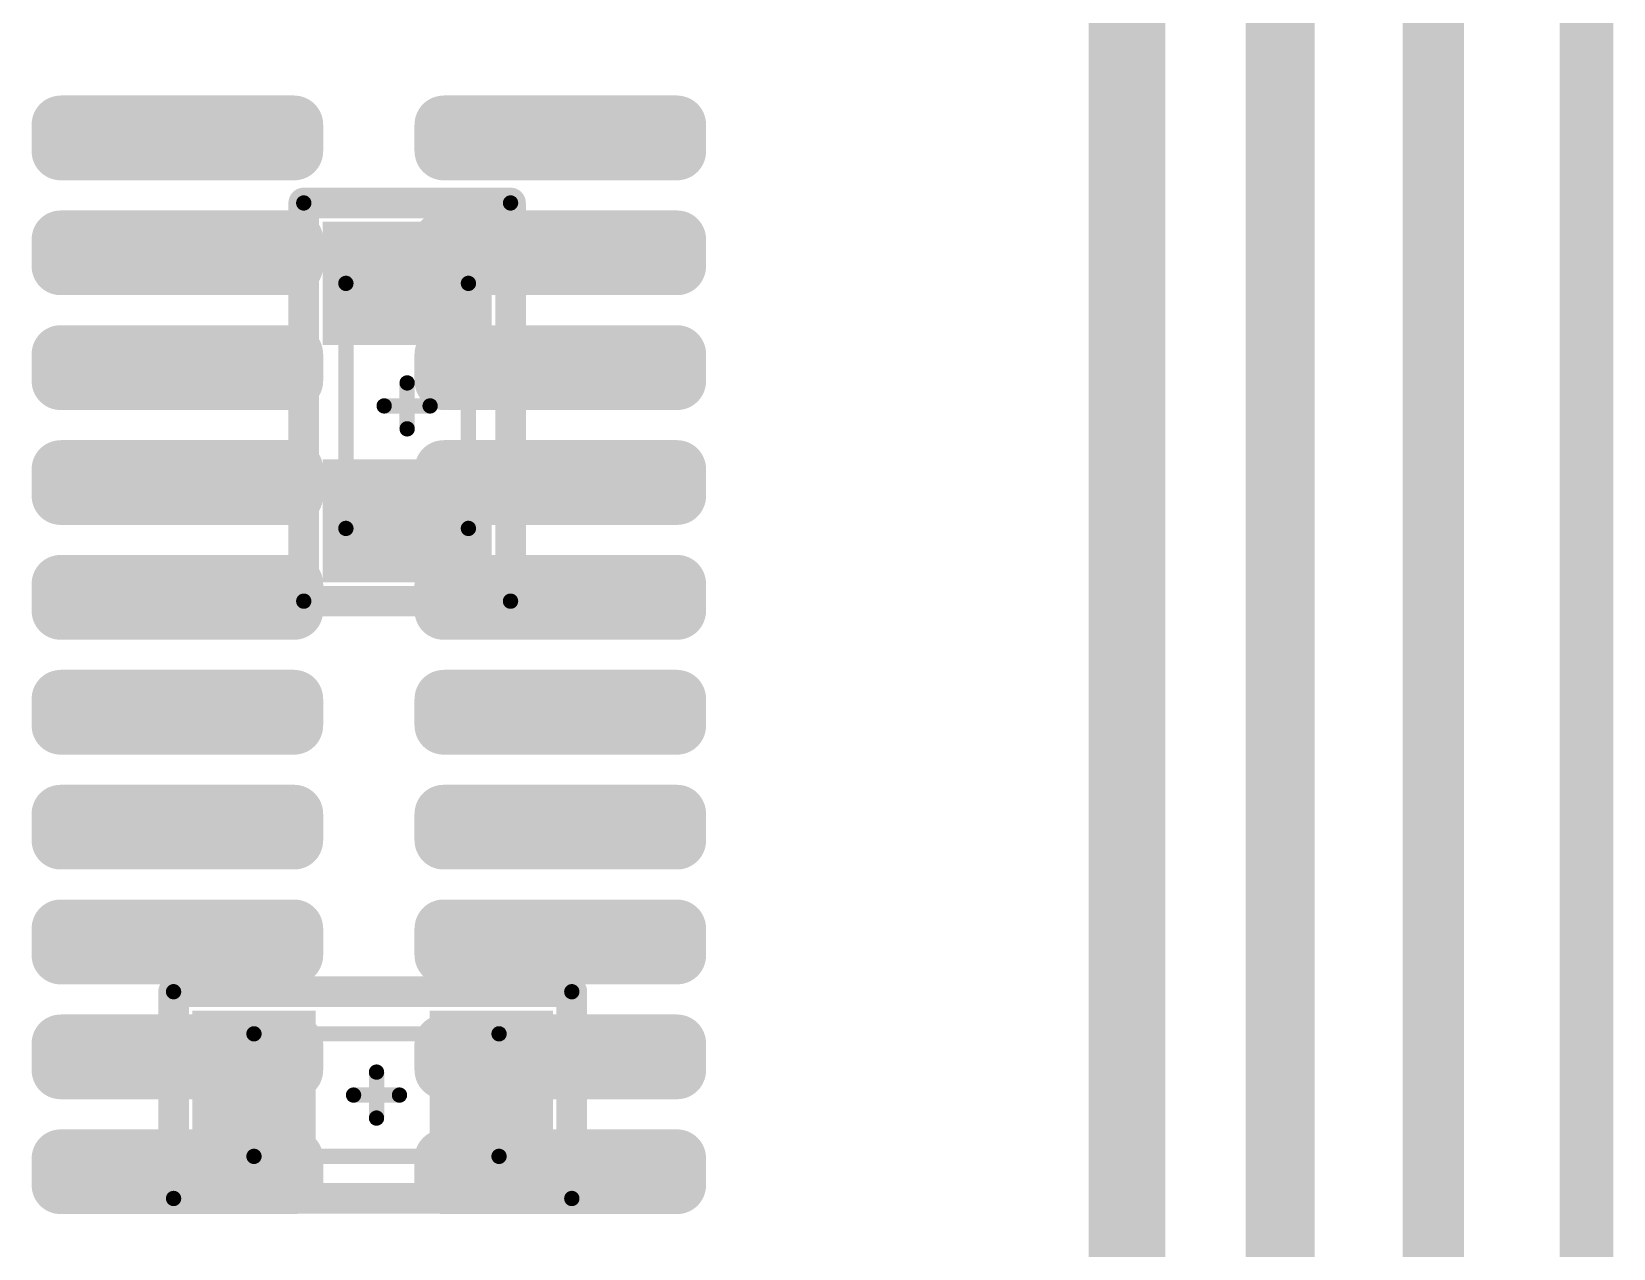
# Model space of a CAD drawing. Header units: millimetres. Extents: x 169 to 355, y 129 to 253.
# Drawn here: x 253.55 to 263.88, y 148 to 155.94 of the extents above; entities that cross this region are included whole.
import ezdxf

# ---------------------------------------------------------------- set-up
doc = ezdxf.new("R2010")
doc.units = ezdxf.units.MM
for name, color, linetype in [('BottomLayer', 5, 'Continuous'), ('BottomPaste', 16, 'Continuous'), ('BottomSolder', 6, 'Continuous'), ('Mechanical1', 6, 'Continuous'), ('Mechanical15', 56, 'Continuous'), ('TopLayer', 1, 'Continuous'), ('TopOverlay', 2, 'Continuous'), ('TopPaste', 8, 'Continuous'), ('TopSolder', 216, 'Continuous')]:
    doc.layers.add(name, color=color, linetype=linetype)

# ---------------------------------------------------------------- blocks, each defined once
blk = doc.blocks.new('R0603_1442')
at = {"layer": 'Mechanical1', "const_width": 0.1}
for points in [[(-0.8, 0.4), (0.8, 0.4)], [(-0.8, 0.4), (-0.8, -0.4)], [(0.8, 0.4), (0.8, -0.4)], [(-0.8, -0.4), (0.8, -0.4)]]:
    blk.add_lwpolyline(points, dxfattribs=at)
at = {"layer": 'Mechanical1', "const_width": 0.05}
for points in [[(-0.825, 0.4, 1), (-0.775, 0.4, 1)], [(-0.825, 0.4, 1), (-0.775, 0.4, 1)], [(0.775, 0.4, 1), (0.825, 0.4, 1)], [(0.775, 0.4, 1), (0.825, 0.4, 1)], [(-0.825, -0.4, 1), (-0.775, -0.4, 1)], [(-0.825, -0.4, 1), (-0.775, -0.4, 1)], [(0.775, -0.4, 1), (0.825, -0.4, 1)], [(0.775, -0.4, 1), (0.825, -0.4, 1)]]:
    blk.add_lwpolyline(points, format="xyb", close=True, dxfattribs=at)
at = {"layer": 'Mechanical15', "const_width": 0.1}
for points in [[(-1.275, 0.675), (1.325, 0.675)], [(-1.275, 0.675), (-1.275, -0.675)], [(1.325, 0.675), (1.325, -0.675)], [(0, 0.15), (0, -0.15)], [(-0.15, 0), (0.15, 0)], [(-1.275, -0.675), (1.325, -0.675)]]:
    blk.add_lwpolyline(points, dxfattribs=at)
at = {"layer": 'Mechanical15', "const_width": 0.05}
for points in [[(-1.3, 0.675, 1), (-1.25, 0.675, 1)], [(-1.3, 0.675, 1), (-1.25, 0.675, 1)], [(1.3, 0.675, 1), (1.35, 0.675, 1)], [(1.3, 0.675, 1), (1.35, 0.675, 1)], [(-0.025, 0.15, 1), (0.025, 0.15, 1)], [(-0.175, 0, 1), (-0.125, 0, 1)], [(0.125, 0, 1), (0.175, 0, 1)], [(-0.025, -0.15, 1), (0.025, -0.15, 1)], [(-1.3, -0.675, 1), (-1.25, -0.675, 1)], [(-1.3, -0.675, 1), (-1.25, -0.675, 1)], [(1.3, -0.675, 1), (1.35, -0.675, 1)], [(1.3, -0.675, 1), (1.35, -0.675, 1)]]:
    blk.add_lwpolyline(points, format="xyb", close=True, dxfattribs=at)
at = {"layer": 'TopLayer'}
for points in [[(-1.05, 0.45), (-1.05, -0.45), (-0.45, 0.45), (-0.45, -0.45)], [(0.5, 0.45), (0.5, -0.45), (1.1, 0.45), (1.1, -0.45)]]:
    blk.add_solid(points, dxfattribs=at)
at = {"layer": 'TopOverlay', "const_width": 0.2}
for points in [[(-1.275, 0.675), (1.325, 0.675)], [(-1.275, 0.675), (-1.275, -0.675)], [(1.325, 0.675), (1.325, -0.675)], [(-1.275, -0.675), (1.325, -0.675)]]:
    blk.add_lwpolyline(points, dxfattribs=at)
at = {"layer": 'TopOverlay', "const_width": 0.1}
for points in [[(-1.325, 0.675, 1), (-1.225, 0.675, 1)], [(-1.325, 0.675, 1), (-1.225, 0.675, 1)], [(1.275, 0.675, 1), (1.375, 0.675, 1)], [(1.275, 0.675, 1), (1.375, 0.675, 1)], [(-1.325, -0.675, 1), (-1.225, -0.675, 1)], [(-1.325, -0.675, 1), (-1.225, -0.675, 1)], [(1.275, -0.675, 1), (1.375, -0.675, 1)], [(1.275, -0.675, 1), (1.375, -0.675, 1)]]:
    blk.add_lwpolyline(points, format="xyb", close=True, dxfattribs=at)
at = {"layer": 'TopPaste'}
for points in [[(-1.05, 0.45), (-1.05, -0.45), (-0.45, 0.45), (-0.45, -0.45)], [(0.5, 0.45), (0.5, -0.45), (1.1, 0.45), (1.1, -0.45)]]:
    blk.add_solid(points, dxfattribs=at)
at = {"layer": 'TopSolder'}
for points in [[(-1.152, 0.552), (-1.152, -0.552), (-0.348, 0.552), (-0.348, -0.552)], [(0.398, 0.552), (0.398, -0.552), (1.202, 0.552), (1.202, -0.552)]]:
    blk.add_solid(points, dxfattribs=at)
blk = doc.blocks.new('R0603_1490')
at = {"layer": 'Mechanical1', "const_width": 0.1}
for points in [[(0.8, 0.4), (-0.8, 0.4)], [(-0.8, 0.4), (-0.8, -0.4)], [(0.8, 0.4), (0.8, -0.4)], [(0.8, -0.4), (-0.8, -0.4)]]:
    blk.add_lwpolyline(points, dxfattribs=at)
at = {"layer": 'Mechanical1', "const_width": 0.05}
for points in [[(-0.825, 0.4, 1), (-0.775, 0.4, 1)], [(-0.825, 0.4, 1), (-0.775, 0.4, 1)], [(0.775, 0.4, 1), (0.825, 0.4, 1)], [(0.775, 0.4, 1), (0.825, 0.4, 1)], [(-0.825, -0.4, 1), (-0.775, -0.4, 1)], [(-0.825, -0.4, 1), (-0.775, -0.4, 1)], [(0.775, -0.4, 1), (0.825, -0.4, 1)], [(0.775, -0.4, 1), (0.825, -0.4, 1)]]:
    blk.add_lwpolyline(points, format="xyb", close=True, dxfattribs=at)
at = {"layer": 'Mechanical15', "const_width": 0.1}
for points in [[(1.325, 0.675), (-1.275, 0.675)], [(-1.275, 0.675), (-1.275, -0.675)], [(1.325, 0.675), (1.325, -0.675)], [(0, 0.15), (0, -0.15)], [(0.15, 0), (-0.15, 0)], [(1.325, -0.675), (-1.275, -0.675)]]:
    blk.add_lwpolyline(points, dxfattribs=at)
at = {"layer": 'Mechanical15', "const_width": 0.05}
for points in [[(-1.3, 0.675, 1), (-1.25, 0.675, 1)], [(-1.3, 0.675, 1), (-1.25, 0.675, 1)], [(1.3, 0.675, 1), (1.35, 0.675, 1)], [(1.3, 0.675, 1), (1.35, 0.675, 1)], [(-0.025, 0.15, 1), (0.025, 0.15, 1)], [(-0.175, 0, 1), (-0.125, 0, 1)], [(0.125, 0, 1), (0.175, 0, 1)], [(-0.025, -0.15, 1), (0.025, -0.15, 1)], [(-1.3, -0.675, 1), (-1.25, -0.675, 1)], [(-1.3, -0.675, 1), (-1.25, -0.675, 1)], [(1.3, -0.675, 1), (1.35, -0.675, 1)], [(1.3, -0.675, 1), (1.35, -0.675, 1)]]:
    blk.add_lwpolyline(points, format="xyb", close=True, dxfattribs=at)
at = {"layer": 'TopLayer'}
for points in [[(-1.05, 0.45), (-1.05, -0.45), (-0.45, 0.45), (-0.45, -0.45)], [(0.5, 0.45), (0.5, -0.45), (1.1, 0.45), (1.1, -0.45)]]:
    blk.add_solid(points, dxfattribs=at)
at = {"layer": 'TopOverlay', "const_width": 0.2}
for points in [[(1.325, 0.675), (-1.275, 0.675)], [(-1.275, 0.675), (-1.275, -0.675)], [(1.325, 0.675), (1.325, -0.675)], [(1.325, -0.675), (-1.275, -0.675)]]:
    blk.add_lwpolyline(points, dxfattribs=at)
at = {"layer": 'TopOverlay', "const_width": 0.1}
for points in [[(-1.325, 0.675, 1), (-1.225, 0.675, 1)], [(-1.325, 0.675, 1), (-1.225, 0.675, 1)], [(1.275, 0.675, 1), (1.375, 0.675, 1)], [(1.275, 0.675, 1), (1.375, 0.675, 1)], [(-1.325, -0.675, 1), (-1.225, -0.675, 1)], [(-1.325, -0.675, 1), (-1.225, -0.675, 1)], [(1.275, -0.675, 1), (1.375, -0.675, 1)], [(1.275, -0.675, 1), (1.375, -0.675, 1)]]:
    blk.add_lwpolyline(points, format="xyb", close=True, dxfattribs=at)
at = {"layer": 'TopPaste'}
for points in [[(-1.05, 0.45), (-1.05, -0.45), (-0.45, 0.45), (-0.45, -0.45)], [(0.5, 0.45), (0.5, -0.45), (1.1, 0.45), (1.1, -0.45)]]:
    blk.add_solid(points, dxfattribs=at)
at = {"layer": 'TopSolder'}
for points in [[(-1.152, 0.552), (-1.152, -0.552), (-0.348, 0.552), (-0.348, -0.552)], [(0.398, 0.552), (0.398, -0.552), (1.202, 0.552), (1.202, -0.552)]]:
    blk.add_solid(points, dxfattribs=at)

msp = doc.modelspace()

# ---------------------------------------------------------------- linework, layer by layer
at = {"layer": 'BottomLayer'}
for points, const_width in [([(260.7, 140.6), (260.7, 164.6)], 0.5), ([(261.7, 140.6), (261.7, 164.6)], 0.45), ([(262.7, 140.6), (262.7, 164.6)], 0.4), ([(263.7, 140.6), (263.7, 164.6)], 0.35)]:
    msp.add_lwpolyline(points, dxfattribs=dict(at, const_width=const_width))
at = {"layer": 'BottomLayer', "const_width": 0.0875}
for points in [[(253.694, 155.337, 1), (253.781, 155.337, 1)], [(255.219, 155.337, 1), (255.306, 155.337, 1)], [(256.194, 155.337, 1), (256.281, 155.337, 1)], [(257.719, 155.337, 1), (257.806, 155.337, 1)], [(253.694, 155.162, 1), (253.781, 155.162, 1)], [(255.219, 155.162, 1), (255.306, 155.162, 1)], [(256.194, 155.162, 1), (256.281, 155.162, 1)], [(257.719, 155.162, 1), (257.806, 155.162, 1)], [(253.694, 154.587, 1), (253.781, 154.587, 1)], [(255.219, 154.587, 1), (255.306, 154.587, 1)], [(256.194, 154.587, 1), (256.281, 154.587, 1)], [(257.719, 154.587, 1), (257.806, 154.587, 1)], [(253.694, 154.412, 1), (253.781, 154.412, 1)], [(255.219, 154.412, 1), (255.306, 154.412, 1)], [(256.194, 154.412, 1), (256.281, 154.412, 1)], [(257.719, 154.412, 1), (257.806, 154.412, 1)], [(253.694, 153.838, 1), (253.781, 153.838, 1)], [(255.219, 153.838, 1), (255.306, 153.838, 1)], [(256.194, 153.838, 1), (256.281, 153.838, 1)], [(257.719, 153.838, 1), (257.806, 153.838, 1)], [(253.694, 153.662, 1), (253.781, 153.662, 1)], [(255.219, 153.662, 1), (255.306, 153.662, 1)], [(256.194, 153.662, 1), (256.281, 153.662, 1)], [(257.719, 153.662, 1), (257.806, 153.662, 1)], [(253.694, 153.087, 1), (253.781, 153.087, 1)], [(255.219, 153.087, 1), (255.306, 153.087, 1)], [(256.194, 153.087, 1), (256.281, 153.087, 1)], [(257.719, 153.087, 1), (257.806, 153.087, 1)], [(253.694, 152.912, 1), (253.781, 152.912, 1)], [(255.219, 152.912, 1), (255.306, 152.912, 1)], [(256.194, 152.912, 1), (256.281, 152.912, 1)], [(257.719, 152.912, 1), (257.806, 152.912, 1)], [(253.694, 152.338, 1), (253.781, 152.338, 1)], [(255.219, 152.338, 1), (255.306, 152.338, 1)], [(256.194, 152.338, 1), (256.281, 152.338, 1)], [(257.719, 152.338, 1), (257.806, 152.338, 1)], [(253.694, 152.162, 1), (253.781, 152.162, 1)], [(255.219, 152.162, 1), (255.306, 152.162, 1)], [(256.194, 152.162, 1), (256.281, 152.162, 1)], [(257.719, 152.162, 1), (257.806, 152.162, 1)], [(253.694, 151.587, 1), (253.781, 151.587, 1)], [(255.219, 151.587, 1), (255.306, 151.587, 1)], [(256.194, 151.587, 1), (256.281, 151.587, 1)], [(257.719, 151.587, 1), (257.806, 151.587, 1)], [(253.694, 151.412, 1), (253.781, 151.412, 1)], [(255.219, 151.412, 1), (255.306, 151.412, 1)], [(256.194, 151.412, 1), (256.281, 151.412, 1)], [(257.719, 151.412, 1), (257.806, 151.412, 1)], [(253.694, 150.837, 1), (253.781, 150.837, 1)], [(255.219, 150.837, 1), (255.306, 150.837, 1)], [(256.194, 150.837, 1), (256.281, 150.837, 1)], [(257.719, 150.837, 1), (257.806, 150.837, 1)], [(253.694, 150.662, 1), (253.781, 150.662, 1)], [(255.219, 150.662, 1), (255.306, 150.662, 1)], [(256.194, 150.662, 1), (256.281, 150.662, 1)], [(257.719, 150.662, 1), (257.806, 150.662, 1)], [(253.694, 150.088, 1), (253.781, 150.088, 1)], [(255.219, 150.088, 1), (255.306, 150.088, 1)], [(256.194, 150.088, 1), (256.281, 150.088, 1)], [(257.719, 150.088, 1), (257.806, 150.088, 1)], [(253.694, 149.912, 1), (253.781, 149.912, 1)], [(255.219, 149.912, 1), (255.306, 149.912, 1)], [(256.194, 149.912, 1), (256.281, 149.912, 1)], [(257.719, 149.912, 1), (257.806, 149.912, 1)], [(253.694, 149.337, 1), (253.781, 149.337, 1)], [(255.219, 149.337, 1), (255.306, 149.337, 1)], [(256.194, 149.337, 1), (256.281, 149.337, 1)], [(257.719, 149.337, 1), (257.806, 149.337, 1)], [(253.694, 149.162, 1), (253.781, 149.162, 1)], [(255.219, 149.162, 1), (255.306, 149.162, 1)], [(256.194, 149.162, 1), (256.281, 149.162, 1)], [(257.719, 149.162, 1), (257.806, 149.162, 1)], [(253.694, 148.587, 1), (253.781, 148.587, 1)], [(255.219, 148.587, 1), (255.306, 148.587, 1)], [(256.194, 148.587, 1), (256.281, 148.587, 1)], [(257.719, 148.587, 1), (257.806, 148.587, 1)], [(253.694, 148.412, 1), (253.781, 148.412, 1)], [(255.219, 148.412, 1), (255.306, 148.412, 1)], [(256.194, 148.412, 1), (256.281, 148.412, 1)], [(257.719, 148.412, 1), (257.806, 148.412, 1)]]:
    msp.add_lwpolyline(points, format="xyb", close=True, dxfattribs=at)
at = {"layer": 'BottomLayer'}
for points in [[(253.738, 155.075), (255.263, 155.075), (253.738, 155.425), (255.263, 155.425)], [(256.238, 155.075), (257.763, 155.075), (256.238, 155.425), (257.763, 155.425)], [(253.65, 155.162), (255.35, 155.162), (253.65, 155.337), (255.35, 155.337)], [(256.15, 155.162), (257.85, 155.162), (256.15, 155.337), (257.85, 155.337)], [(253.738, 154.325), (255.263, 154.325), (253.738, 154.675), (255.263, 154.675)], [(256.238, 154.325), (257.763, 154.325), (256.238, 154.675), (257.763, 154.675)], [(253.65, 154.412), (255.35, 154.412), (253.65, 154.587), (255.35, 154.587)], [(256.15, 154.412), (257.85, 154.412), (256.15, 154.587), (257.85, 154.587)], [(253.738, 153.575), (255.263, 153.575), (253.738, 153.925), (255.263, 153.925)], [(256.238, 153.575), (257.763, 153.575), (256.238, 153.925), (257.763, 153.925)], [(253.65, 153.662), (255.35, 153.662), (253.65, 153.838), (255.35, 153.838)], [(256.15, 153.662), (257.85, 153.662), (256.15, 153.838), (257.85, 153.838)], [(253.738, 152.825), (255.263, 152.825), (253.738, 153.175), (255.263, 153.175)], [(256.238, 152.825), (257.763, 152.825), (256.238, 153.175), (257.763, 153.175)], [(253.65, 152.912), (255.35, 152.912), (253.65, 153.087), (255.35, 153.087)], [(256.15, 152.912), (257.85, 152.912), (256.15, 153.087), (257.85, 153.087)], [(253.738, 152.075), (255.263, 152.075), (253.738, 152.425), (255.263, 152.425)], [(256.238, 152.075), (257.763, 152.075), (256.238, 152.425), (257.763, 152.425)], [(253.65, 152.162), (255.35, 152.162), (253.65, 152.338), (255.35, 152.338)], [(256.15, 152.162), (257.85, 152.162), (256.15, 152.338), (257.85, 152.338)], [(253.738, 151.325), (255.263, 151.325), (253.738, 151.675), (255.263, 151.675)], [(256.238, 151.325), (257.763, 151.325), (256.238, 151.675), (257.763, 151.675)], [(253.65, 151.412), (255.35, 151.412), (253.65, 151.587), (255.35, 151.587)], [(256.15, 151.412), (257.85, 151.412), (256.15, 151.587), (257.85, 151.587)], [(253.738, 150.575), (255.263, 150.575), (253.738, 150.925), (255.263, 150.925)], [(256.238, 150.575), (257.763, 150.575), (256.238, 150.925), (257.763, 150.925)], [(253.65, 150.662), (255.35, 150.662), (253.65, 150.837), (255.35, 150.837)], [(256.15, 150.662), (257.85, 150.662), (256.15, 150.837), (257.85, 150.837)], [(253.738, 149.825), (255.263, 149.825), (253.738, 150.175), (255.263, 150.175)], [(256.238, 149.825), (257.763, 149.825), (256.238, 150.175), (257.763, 150.175)], [(253.65, 149.912), (255.35, 149.912), (253.65, 150.088), (255.35, 150.088)], [(256.15, 149.912), (257.85, 149.912), (256.15, 150.088), (257.85, 150.088)], [(253.65, 149.162), (255.35, 149.162), (253.65, 149.337), (255.35, 149.337)], [(253.738, 149.075), (255.263, 149.075), (253.738, 149.425), (255.263, 149.425)], [(256.15, 149.162), (257.85, 149.162), (256.15, 149.337), (257.85, 149.337)], [(256.238, 149.075), (257.763, 149.075), (256.238, 149.425), (257.763, 149.425)], [(253.738, 148.325), (255.263, 148.325), (253.738, 148.675), (255.263, 148.675)], [(256.238, 148.325), (257.763, 148.325), (256.238, 148.675), (257.763, 148.675)], [(253.65, 148.412), (255.35, 148.412), (253.65, 148.587), (255.35, 148.587)], [(256.15, 148.412), (257.85, 148.412), (256.15, 148.587), (257.85, 148.587)]]:
    msp.add_solid(points, dxfattribs=at)
at = {"layer": 'BottomPaste', "const_width": 0.0875}
for points in [[(253.694, 155.337, 1), (253.781, 155.337, 1)], [(255.219, 155.337, 1), (255.306, 155.337, 1)], [(256.194, 155.337, 1), (256.281, 155.337, 1)], [(257.719, 155.337, 1), (257.806, 155.337, 1)], [(253.694, 155.162, 1), (253.781, 155.162, 1)], [(255.219, 155.162, 1), (255.306, 155.162, 1)], [(256.194, 155.162, 1), (256.281, 155.162, 1)], [(257.719, 155.162, 1), (257.806, 155.162, 1)], [(253.694, 154.587, 1), (253.781, 154.587, 1)], [(255.219, 154.587, 1), (255.306, 154.587, 1)], [(256.194, 154.587, 1), (256.281, 154.587, 1)], [(257.719, 154.587, 1), (257.806, 154.587, 1)], [(253.694, 154.412, 1), (253.781, 154.412, 1)], [(255.219, 154.412, 1), (255.306, 154.412, 1)], [(256.194, 154.412, 1), (256.281, 154.412, 1)], [(257.719, 154.412, 1), (257.806, 154.412, 1)], [(253.694, 153.838, 1), (253.781, 153.838, 1)], [(255.219, 153.838, 1), (255.306, 153.838, 1)], [(256.194, 153.838, 1), (256.281, 153.838, 1)], [(257.719, 153.838, 1), (257.806, 153.838, 1)], [(253.694, 153.662, 1), (253.781, 153.662, 1)], [(255.219, 153.662, 1), (255.306, 153.662, 1)], [(256.194, 153.662, 1), (256.281, 153.662, 1)], [(257.719, 153.662, 1), (257.806, 153.662, 1)], [(253.694, 153.087, 1), (253.781, 153.087, 1)], [(255.219, 153.087, 1), (255.306, 153.087, 1)], [(256.194, 153.087, 1), (256.281, 153.087, 1)], [(257.719, 153.087, 1), (257.806, 153.087, 1)], [(253.694, 152.912, 1), (253.781, 152.912, 1)], [(255.219, 152.912, 1), (255.306, 152.912, 1)], [(256.194, 152.912, 1), (256.281, 152.912, 1)], [(257.719, 152.912, 1), (257.806, 152.912, 1)], [(253.694, 152.338, 1), (253.781, 152.338, 1)], [(255.219, 152.338, 1), (255.306, 152.338, 1)], [(256.194, 152.338, 1), (256.281, 152.338, 1)], [(257.719, 152.338, 1), (257.806, 152.338, 1)], [(253.694, 152.162, 1), (253.781, 152.162, 1)], [(255.219, 152.162, 1), (255.306, 152.162, 1)], [(256.194, 152.162, 1), (256.281, 152.162, 1)], [(257.719, 152.162, 1), (257.806, 152.162, 1)], [(253.694, 151.587, 1), (253.781, 151.587, 1)], [(255.219, 151.587, 1), (255.306, 151.587, 1)], [(256.194, 151.587, 1), (256.281, 151.587, 1)], [(257.719, 151.587, 1), (257.806, 151.587, 1)], [(253.694, 151.412, 1), (253.781, 151.412, 1)], [(255.219, 151.412, 1), (255.306, 151.412, 1)], [(256.194, 151.412, 1), (256.281, 151.412, 1)], [(257.719, 151.412, 1), (257.806, 151.412, 1)], [(253.694, 150.837, 1), (253.781, 150.837, 1)], [(255.219, 150.837, 1), (255.306, 150.837, 1)], [(256.194, 150.837, 1), (256.281, 150.837, 1)], [(257.719, 150.837, 1), (257.806, 150.837, 1)], [(253.694, 150.662, 1), (253.781, 150.662, 1)], [(255.219, 150.662, 1), (255.306, 150.662, 1)], [(256.194, 150.662, 1), (256.281, 150.662, 1)], [(257.719, 150.662, 1), (257.806, 150.662, 1)], [(253.694, 150.088, 1), (253.781, 150.088, 1)], [(255.219, 150.088, 1), (255.306, 150.088, 1)], [(256.194, 150.088, 1), (256.281, 150.088, 1)], [(257.719, 150.088, 1), (257.806, 150.088, 1)], [(253.694, 149.912, 1), (253.781, 149.912, 1)], [(255.219, 149.912, 1), (255.306, 149.912, 1)], [(256.194, 149.912, 1), (256.281, 149.912, 1)], [(257.719, 149.912, 1), (257.806, 149.912, 1)], [(253.694, 149.337, 1), (253.781, 149.337, 1)], [(255.219, 149.337, 1), (255.306, 149.337, 1)], [(256.194, 149.337, 1), (256.281, 149.337, 1)], [(257.719, 149.337, 1), (257.806, 149.337, 1)], [(253.694, 149.162, 1), (253.781, 149.162, 1)], [(255.219, 149.162, 1), (255.306, 149.162, 1)], [(256.194, 149.162, 1), (256.281, 149.162, 1)], [(257.719, 149.162, 1), (257.806, 149.162, 1)], [(253.694, 148.587, 1), (253.781, 148.587, 1)], [(255.219, 148.587, 1), (255.306, 148.587, 1)], [(256.194, 148.587, 1), (256.281, 148.587, 1)], [(257.719, 148.587, 1), (257.806, 148.587, 1)], [(253.694, 148.412, 1), (253.781, 148.412, 1)], [(255.219, 148.412, 1), (255.306, 148.412, 1)], [(256.194, 148.412, 1), (256.281, 148.412, 1)], [(257.719, 148.412, 1), (257.806, 148.412, 1)]]:
    msp.add_lwpolyline(points, format="xyb", close=True, dxfattribs=at)
at = {"layer": 'BottomPaste'}
for points in [[(253.738, 155.075), (255.263, 155.075), (253.738, 155.425), (255.263, 155.425)], [(256.238, 155.075), (257.763, 155.075), (256.238, 155.425), (257.763, 155.425)], [(253.65, 155.162), (255.35, 155.162), (253.65, 155.337), (255.35, 155.337)], [(256.15, 155.162), (257.85, 155.162), (256.15, 155.337), (257.85, 155.337)], [(253.738, 154.325), (255.263, 154.325), (253.738, 154.675), (255.263, 154.675)], [(256.238, 154.325), (257.763, 154.325), (256.238, 154.675), (257.763, 154.675)], [(253.65, 154.412), (255.35, 154.412), (253.65, 154.587), (255.35, 154.587)], [(256.15, 154.412), (257.85, 154.412), (256.15, 154.587), (257.85, 154.587)], [(253.738, 153.575), (255.263, 153.575), (253.738, 153.925), (255.263, 153.925)], [(256.238, 153.575), (257.763, 153.575), (256.238, 153.925), (257.763, 153.925)], [(253.65, 153.662), (255.35, 153.662), (253.65, 153.838), (255.35, 153.838)], [(256.15, 153.662), (257.85, 153.662), (256.15, 153.838), (257.85, 153.838)], [(253.738, 152.825), (255.263, 152.825), (253.738, 153.175), (255.263, 153.175)], [(256.238, 152.825), (257.763, 152.825), (256.238, 153.175), (257.763, 153.175)], [(253.65, 152.912), (255.35, 152.912), (253.65, 153.087), (255.35, 153.087)], [(256.15, 152.912), (257.85, 152.912), (256.15, 153.087), (257.85, 153.087)], [(253.738, 152.075), (255.263, 152.075), (253.738, 152.425), (255.263, 152.425)], [(256.238, 152.075), (257.763, 152.075), (256.238, 152.425), (257.763, 152.425)], [(253.65, 152.162), (255.35, 152.162), (253.65, 152.338), (255.35, 152.338)], [(256.15, 152.162), (257.85, 152.162), (256.15, 152.338), (257.85, 152.338)], [(253.738, 151.325), (255.263, 151.325), (253.738, 151.675), (255.263, 151.675)], [(256.238, 151.325), (257.763, 151.325), (256.238, 151.675), (257.763, 151.675)], [(253.65, 151.412), (255.35, 151.412), (253.65, 151.587), (255.35, 151.587)], [(256.15, 151.412), (257.85, 151.412), (256.15, 151.587), (257.85, 151.587)], [(253.738, 150.575), (255.263, 150.575), (253.738, 150.925), (255.263, 150.925)], [(256.238, 150.575), (257.763, 150.575), (256.238, 150.925), (257.763, 150.925)], [(253.65, 150.662), (255.35, 150.662), (253.65, 150.837), (255.35, 150.837)], [(256.15, 150.662), (257.85, 150.662), (256.15, 150.837), (257.85, 150.837)], [(253.738, 149.825), (255.263, 149.825), (253.738, 150.175), (255.263, 150.175)], [(256.238, 149.825), (257.763, 149.825), (256.238, 150.175), (257.763, 150.175)], [(253.65, 149.912), (255.35, 149.912), (253.65, 150.088), (255.35, 150.088)], [(256.15, 149.912), (257.85, 149.912), (256.15, 150.088), (257.85, 150.088)], [(253.65, 149.162), (255.35, 149.162), (253.65, 149.337), (255.35, 149.337)], [(253.738, 149.075), (255.263, 149.075), (253.738, 149.425), (255.263, 149.425)], [(256.15, 149.162), (257.85, 149.162), (256.15, 149.337), (257.85, 149.337)], [(256.238, 149.075), (257.763, 149.075), (256.238, 149.425), (257.763, 149.425)], [(253.738, 148.325), (255.263, 148.325), (253.738, 148.675), (255.263, 148.675)], [(256.238, 148.325), (257.763, 148.325), (256.238, 148.675), (257.763, 148.675)], [(253.65, 148.412), (255.35, 148.412), (253.65, 148.587), (255.35, 148.587)], [(256.15, 148.412), (257.85, 148.412), (256.15, 148.587), (257.85, 148.587)]]:
    msp.add_solid(points, dxfattribs=at)
at = {"layer": 'BottomSolder', "const_width": 0.189}
for points in [[(253.643, 155.337, 1), (253.832, 155.337, 1)], [(255.168, 155.337, 1), (255.357, 155.337, 1)], [(256.143, 155.337, 1), (256.332, 155.337, 1)], [(257.668, 155.337, 1), (257.857, 155.337, 1)], [(253.643, 155.162, 1), (253.832, 155.162, 1)], [(255.168, 155.162, 1), (255.357, 155.162, 1)], [(256.143, 155.162, 1), (256.332, 155.162, 1)], [(257.668, 155.162, 1), (257.857, 155.162, 1)], [(253.643, 154.587, 1), (253.832, 154.587, 1)], [(255.168, 154.587, 1), (255.357, 154.587, 1)], [(256.143, 154.587, 1), (256.332, 154.587, 1)], [(257.668, 154.587, 1), (257.857, 154.587, 1)], [(253.643, 154.412, 1), (253.832, 154.412, 1)], [(255.168, 154.412, 1), (255.357, 154.412, 1)], [(256.143, 154.412, 1), (256.332, 154.412, 1)], [(257.668, 154.412, 1), (257.857, 154.412, 1)], [(253.643, 153.838, 1), (253.832, 153.838, 1)], [(255.168, 153.838, 1), (255.357, 153.838, 1)], [(256.143, 153.838, 1), (256.332, 153.838, 1)], [(257.668, 153.838, 1), (257.857, 153.838, 1)], [(253.643, 153.662, 1), (253.832, 153.662, 1)], [(255.168, 153.662, 1), (255.357, 153.662, 1)], [(256.143, 153.662, 1), (256.332, 153.662, 1)], [(257.668, 153.662, 1), (257.857, 153.662, 1)], [(253.643, 153.087, 1), (253.832, 153.087, 1)], [(255.168, 153.087, 1), (255.357, 153.087, 1)], [(256.143, 153.087, 1), (256.332, 153.087, 1)], [(257.668, 153.087, 1), (257.857, 153.087, 1)], [(253.643, 152.912, 1), (253.832, 152.912, 1)], [(255.168, 152.912, 1), (255.357, 152.912, 1)], [(256.143, 152.912, 1), (256.332, 152.912, 1)], [(257.668, 152.912, 1), (257.857, 152.912, 1)], [(253.643, 152.338, 1), (253.832, 152.338, 1)], [(255.168, 152.338, 1), (255.357, 152.338, 1)], [(256.143, 152.338, 1), (256.332, 152.338, 1)], [(257.668, 152.338, 1), (257.857, 152.338, 1)], [(253.643, 152.162, 1), (253.832, 152.162, 1)], [(255.168, 152.162, 1), (255.357, 152.162, 1)], [(256.143, 152.162, 1), (256.332, 152.162, 1)], [(257.668, 152.162, 1), (257.857, 152.162, 1)], [(253.643, 151.587, 1), (253.832, 151.587, 1)], [(255.168, 151.587, 1), (255.357, 151.587, 1)], [(256.143, 151.587, 1), (256.332, 151.587, 1)], [(257.668, 151.587, 1), (257.857, 151.587, 1)], [(253.643, 151.412, 1), (253.832, 151.412, 1)], [(255.168, 151.412, 1), (255.357, 151.412, 1)], [(256.143, 151.412, 1), (256.332, 151.412, 1)], [(257.668, 151.412, 1), (257.857, 151.412, 1)], [(253.643, 150.837, 1), (253.832, 150.837, 1)], [(255.168, 150.837, 1), (255.357, 150.837, 1)], [(256.143, 150.837, 1), (256.332, 150.837, 1)], [(257.668, 150.837, 1), (257.857, 150.837, 1)], [(253.643, 150.662, 1), (253.832, 150.662, 1)], [(255.168, 150.662, 1), (255.357, 150.662, 1)], [(256.143, 150.662, 1), (256.332, 150.662, 1)], [(257.668, 150.662, 1), (257.857, 150.662, 1)], [(253.643, 150.088, 1), (253.832, 150.088, 1)], [(255.168, 150.088, 1), (255.357, 150.088, 1)], [(256.143, 150.088, 1), (256.332, 150.088, 1)], [(257.668, 150.088, 1), (257.857, 150.088, 1)], [(253.643, 149.912, 1), (253.832, 149.912, 1)], [(255.168, 149.912, 1), (255.357, 149.912, 1)], [(256.143, 149.912, 1), (256.332, 149.912, 1)], [(257.668, 149.912, 1), (257.857, 149.912, 1)], [(253.643, 149.337, 1), (253.832, 149.337, 1)], [(255.168, 149.337, 1), (255.357, 149.337, 1)], [(256.143, 149.337, 1), (256.332, 149.337, 1)], [(257.668, 149.337, 1), (257.857, 149.337, 1)], [(253.643, 149.162, 1), (253.832, 149.162, 1)], [(255.168, 149.162, 1), (255.357, 149.162, 1)], [(256.143, 149.162, 1), (256.332, 149.162, 1)], [(257.668, 149.162, 1), (257.857, 149.162, 1)], [(253.643, 148.587, 1), (253.832, 148.587, 1)], [(255.168, 148.587, 1), (255.357, 148.587, 1)], [(256.143, 148.587, 1), (256.332, 148.587, 1)], [(257.668, 148.587, 1), (257.857, 148.587, 1)], [(253.643, 148.412, 1), (253.832, 148.412, 1)], [(255.168, 148.412, 1), (255.357, 148.412, 1)], [(256.143, 148.412, 1), (256.332, 148.412, 1)], [(257.668, 148.412, 1), (257.857, 148.412, 1)]]:
    msp.add_lwpolyline(points, format="xyb", close=True, dxfattribs=at)
at = {"layer": 'BottomSolder'}
for points in [[(253.738, 154.973), (255.263, 154.973), (253.738, 155.527), (255.263, 155.527)], [(256.238, 154.973), (257.763, 154.973), (256.238, 155.527), (257.763, 155.527)], [(253.548, 155.162), (255.452, 155.162), (253.548, 155.337), (255.452, 155.337)], [(256.048, 155.162), (257.952, 155.162), (256.048, 155.337), (257.952, 155.337)], [(253.738, 154.223), (255.263, 154.223), (253.738, 154.777), (255.263, 154.777)], [(256.238, 154.223), (257.763, 154.223), (256.238, 154.777), (257.763, 154.777)], [(253.548, 154.412), (255.452, 154.412), (253.548, 154.587), (255.452, 154.587)], [(256.048, 154.412), (257.952, 154.412), (256.048, 154.587), (257.952, 154.587)], [(253.738, 153.473), (255.263, 153.473), (253.738, 154.027), (255.263, 154.027)], [(256.238, 153.473), (257.763, 153.473), (256.238, 154.027), (257.763, 154.027)], [(253.548, 153.662), (255.452, 153.662), (253.548, 153.838), (255.452, 153.838)], [(256.048, 153.662), (257.952, 153.662), (256.048, 153.838), (257.952, 153.838)], [(253.738, 152.723), (255.263, 152.723), (253.738, 153.277), (255.263, 153.277)], [(256.238, 152.723), (257.763, 152.723), (256.238, 153.277), (257.763, 153.277)], [(253.548, 152.912), (255.452, 152.912), (253.548, 153.087), (255.452, 153.087)], [(256.048, 152.912), (257.952, 152.912), (256.048, 153.087), (257.952, 153.087)], [(253.738, 151.973), (255.263, 151.973), (253.738, 152.527), (255.263, 152.527)], [(256.238, 151.973), (257.763, 151.973), (256.238, 152.527), (257.763, 152.527)], [(253.548, 152.162), (255.452, 152.162), (253.548, 152.338), (255.452, 152.338)], [(256.048, 152.162), (257.952, 152.162), (256.048, 152.338), (257.952, 152.338)], [(253.738, 151.223), (255.263, 151.223), (253.738, 151.777), (255.263, 151.777)], [(256.238, 151.223), (257.763, 151.223), (256.238, 151.777), (257.763, 151.777)], [(253.548, 151.412), (255.452, 151.412), (253.548, 151.587), (255.452, 151.587)], [(256.048, 151.412), (257.952, 151.412), (256.048, 151.587), (257.952, 151.587)], [(253.738, 150.473), (255.263, 150.473), (253.738, 151.027), (255.263, 151.027)], [(256.238, 150.473), (257.763, 150.473), (256.238, 151.027), (257.763, 151.027)], [(253.548, 150.662), (255.452, 150.662), (253.548, 150.837), (255.452, 150.837)], [(256.048, 150.662), (257.952, 150.662), (256.048, 150.837), (257.952, 150.837)], [(253.738, 149.723), (255.263, 149.723), (253.738, 150.277), (255.263, 150.277)], [(256.238, 149.723), (257.763, 149.723), (256.238, 150.277), (257.763, 150.277)], [(253.548, 149.912), (255.452, 149.912), (253.548, 150.088), (255.452, 150.088)], [(256.048, 149.912), (257.952, 149.912), (256.048, 150.088), (257.952, 150.088)], [(253.738, 148.973), (255.263, 148.973), (253.738, 149.527), (255.263, 149.527)], [(256.238, 148.973), (257.763, 148.973), (256.238, 149.527), (257.763, 149.527)], [(253.548, 149.162), (255.452, 149.162), (253.548, 149.337), (255.452, 149.337)], [(256.048, 149.162), (257.952, 149.162), (256.048, 149.337), (257.952, 149.337)], [(253.738, 148.223), (255.263, 148.223), (253.738, 148.777), (255.263, 148.777)], [(256.238, 148.223), (257.763, 148.223), (256.238, 148.777), (257.763, 148.777)], [(253.548, 148.412), (255.452, 148.412), (253.548, 148.587), (255.452, 148.587)], [(256.048, 148.412), (257.952, 148.412), (256.048, 148.587), (257.952, 148.587)]]:
    msp.add_solid(points, dxfattribs=at)

# ---------------------------------------------------------------- block references
for name, p, rotation in [('R0603_1442', (256, 153.5), 90), ('R0603_1490', (255.8, 149), 180)]:
    msp.add_blockref(name, p, dxfattribs=dict(rotation=rotation))

doc.saveas('drawing.dxf')
